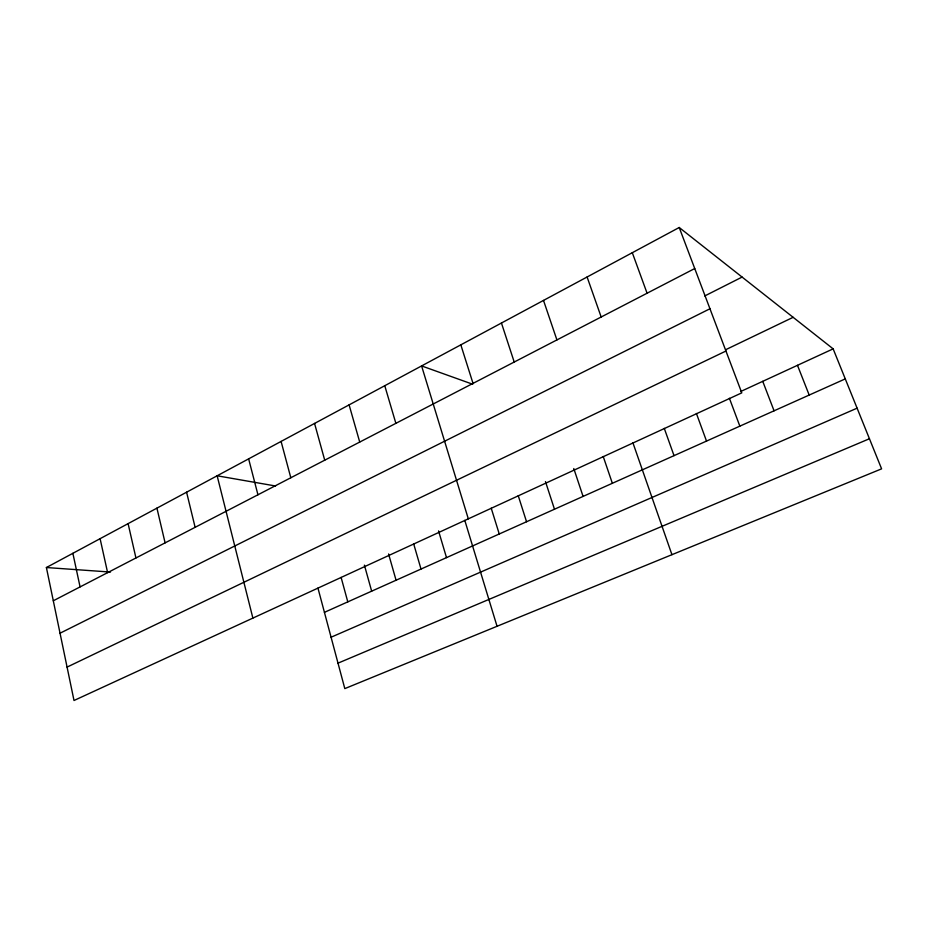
<?xml version="1.0" encoding="UTF-8"?>
<svg xmlns="http://www.w3.org/2000/svg" width="928" height="928" viewBox="0 0 928 928"><rect width="100%" height="100%" fill="white"/><g stroke="black" fill="none" stroke-linecap="round" stroke-linejoin="round"><path stroke-width="1.39" d="M679.215 227.499L741.774 392.869L74.008 700.501L46.4 567.53L679.215 227.499L833.147 348.858L881.6 468.849L344.81 688.611L317.944 588.085M53.302 600.776L694.736 268.54M704.723 295.962L742.098 277.078M60.042 633.209L709.955 308.757M725.824 349.647L793.138 317.306M67.071 667.104L725.94 351.028M740.614 391.546L833.147 348.858M324.429 612.341L845.28 378.891M331.076 637.223L857.101 408.169M338.001 663.16L869.443 438.747M46.4 567.53L110.502 572.066M275.57 485.994L217.14 475.786L252.88 618.094M472.712 384.238L421.59 365.922L468.315 518.845M797.477 365.307L809.193 395.061M762.746 381.338L774.068 410.814M729.408 398.274L739.848 426.149M696.418 413.482L706.521 441.09M632.304 252.706L647.083 293.225M664.274 428.365L674.03 455.648M587.099 276.996L601.17 317.005M632.919 442.807L671.942 554.677M603.223 456.495L612.352 483.291M543.506 300.417L556.916 339.926M573.782 468.524L583.074 496.41M501.445 323.025L514.216 362.036M545.467 481.586L554.48 509.228M518.253 495.726L526.547 521.756M460.822 344.845L473.013 383.38M491.214 508.173L499.252 533.983M464.789 520.353L497.048 626.284M438.55 530.92L446.507 557.624M384.76 385.712L395.873 423.342M413.679 543.901L421.01 569.05M349.102 404.875L359.728 442.064M388.577 553.981L396.07 580.232M364.402 565.14L371.664 591.171M314.557 423.435L324.73 460.195M341.11 577.413L347.791 601.866M281.091 441.426L290.812 477.758M248.634 458.861L257.949 494.786M186.586 492.2L195.124 527.324M156.925 508.138L165.103 542.868M128.099 523.624L135.94 557.972M100.096 538.681L107.613 572.646M72.871 553.308L80.075 586.914"/></g></svg>
